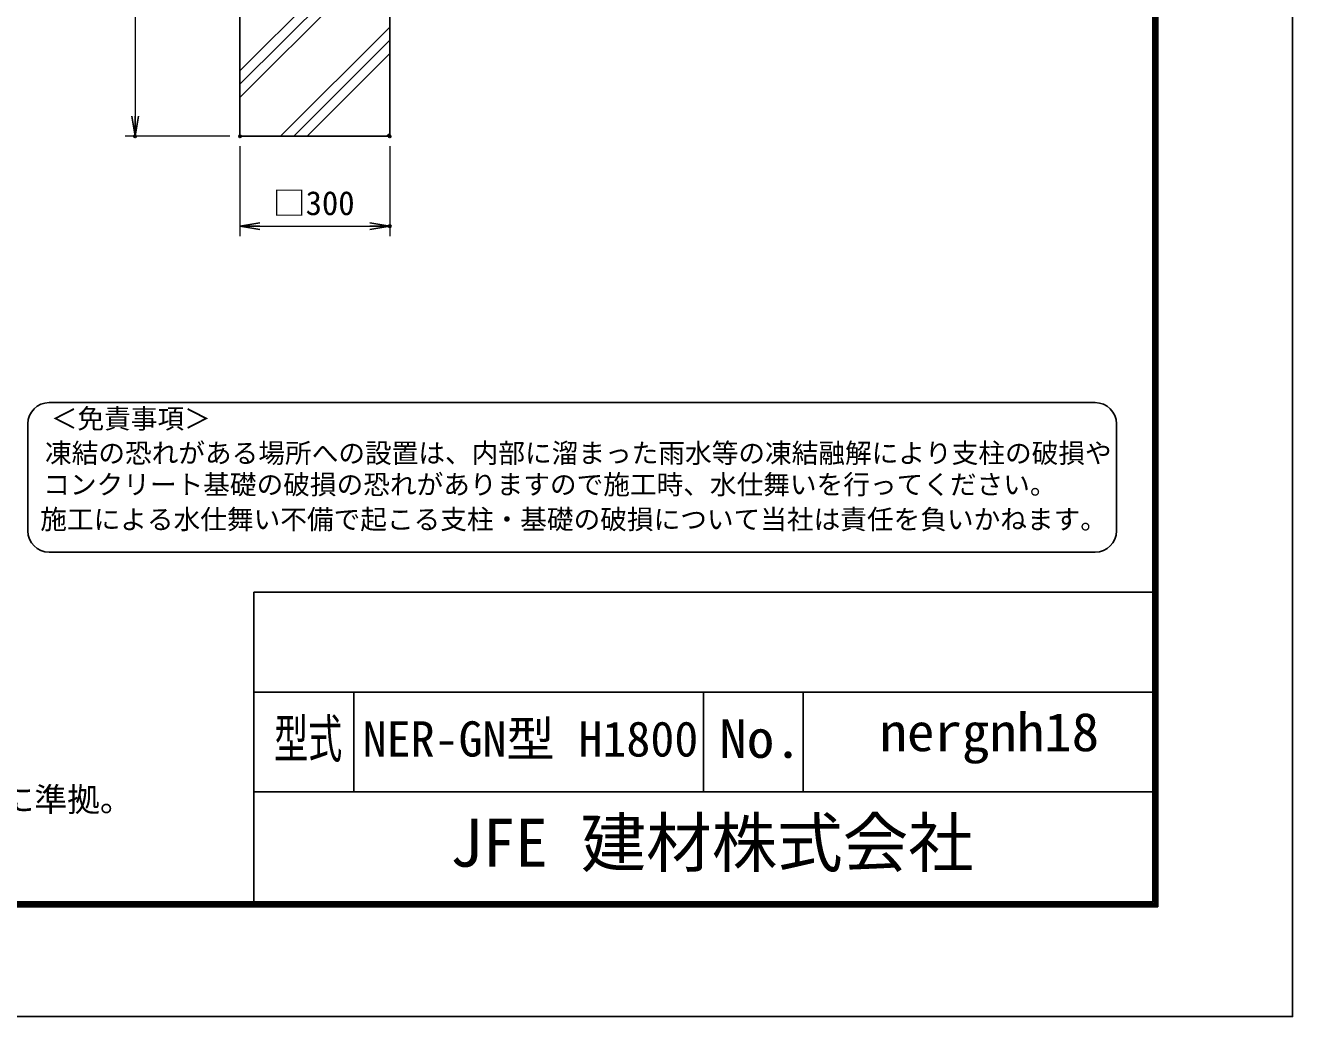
# Model space of a CAD drawing. Units: millimetres, scale not verified. Extents: x -4200 to 4200, y -2970 to 2970.
# Drawn here: x 1662 to 4200, y -2970 to -985 of the extents above; entities that cross this region are included whole.
import ezdxf
from ezdxf.enums import TextEntityAlignment as Align

# ---------------------------------------------------------------- set-up
doc = ezdxf.new("R2010")
doc.units = ezdxf.units.MM
doc.header["$LTSCALE"] = 10
doc.header["$PDMODE"] = 32
doc.header["$PDSIZE"] = 5
for name, color, linetype, lineweight in [('0-0_D-TTL-TXT', 7, 'Continuous', 25), ('0-1_D-STR4', 7, 'Continuous', 25), ('0-5_D-STR-DIM', 7, 'Continuous', 13), ('0-7_Defpoints', 6, 'Continuous', 25), ('0-9_D-DCR-HCH', 7, 'Continuous', 13), ('0-A_D-STR-TXT', 7, 'Continuous', 13), ('0-B_D-TTL', 7, 'Continuous', 25)]:
    doc.layers.add(name, color=color, linetype=linetype, lineweight=lineweight)
doc.layers.add('0-6_0', color=7, linetype='Continuous')
doc.styles.add('ＭＳ ゴシック', font='')
doc.styles.get('ＭＳ ゴシック').set_extended_font_data('MS Gothic')

# ---------------------------------------------------------------- blocks, each defined once
blk = doc.blocks.new('_Open')
at = {"layer": '0-6_0'}
blk.add_line((-10, 1.667), (0, 0), dxfattribs=at)
blk.add_lwpolyline([(-10, -1.667), (0, 0), (-10, 0)], dxfattribs=at)

msp = doc.modelspace()

# ---------------------------------------------------------------- linework, layer by layer
at = {"layer": '0-0_D-TTL-TXT', "color": 2}
for p, q in [((3804.36, -1740.26), (1710, -1740.26)), ((1667.18, -1783.08), (1667.18, -1997.18)), ((3847.18, -1997.18), (3847.18, -1783.08)), ((1710, -2040), (3804.36, -2040))]:
    msp.add_line(p, q, dxfattribs=at)
for centre, start, end in [((1710, -1783.08), 90, 180), ((3804.36, -1783.08), 0, 90), ((1710, -1997.18), 180, 270), ((3804.36, -1997.18), 270, 0)]:
    msp.add_arc(centre, 42.82, start, end, dxfattribs=at)
at = {"layer": '0-1_D-STR4'}
for p, q in [((2091.99, -607.01), (2091.99, -1207.01)), ((2391.99, -607.01), (2391.99, -1207.01)), ((2391.99, -1207.01), (2091.99, -1207.01))]:
    msp.add_line(p, q, dxfattribs=at)
at = {"layer": '0-5_D-STR-DIM'}
for p, q in [((1881.99, -647.01), (1881.99, -1167.01)), ((2071.99, -1207.01), (1861.99, -1207.01)), ((2091.99, -1227.01), (2091.99, -1407.01)), ((2391.99, -1227.01), (2391.99, -1407.01)), ((2131.99, -1387.01), (2351.99, -1387.01))]:
    msp.add_line(p, q, dxfattribs=at)
at = {"layer": '0-7_Defpoints'}
for p in [(1881.99, -1207.01), (2091.99, -1207.01), (2091.99, -1207.01), (2391.99, -1207.01), (2391.99, -1387.01)]:
    msp.add_point(p, dxfattribs=at)
at = {"layer": '0-9_D-DCR-HCH'}
for p, q in [((2091.99, -1102.66), (2391.99, -802.66)), ((2091.99, -1129.17), (2391.99, -829.17)), ((2091.99, -1076.14), (2261.12, -907.01)), ((2173.25, -1207.01), (2391.99, -988.27)), ((2199.77, -1207.01), (2391.99, -1014.79)), ((2226.28, -1207.01), (2391.99, -1041.31)), ((2385.38, -1207.01), (2391.99, -1200.4))]:
    msp.add_line(p, q, dxfattribs=at)
at = {"layer": '0-B_D-TTL'}
for p, q in [((2120, -2120), (2120, -2740)), ((2120, -2120), (3920, -2120)), ((2120, -2320), (3920, -2320)), ((2320, -2320), (2320, -2520)), ((3020, -2320), (3020, -2520)), ((3220, -2320), (3220, -2520)), ((2120, -2520), (3920, -2520))]:
    msp.add_line(p, q, dxfattribs=at)
at = {"layer": '0-B_D-TTL', "color": 2}
msp.add_lwpolyline([(-4200, 2970), (4200, 2970), (4200, -2970), (-4200, -2970)], close=True, dxfattribs=at)
at = {"layer": '0-B_D-TTL'}
for points in [[(-3930, 2750), (3930, 2750), (3930, -2750), (-3930, -2750)], [(-3927.5, 2747.5), (3927.5, 2747.5), (3927.5, -2747.5), (-3927.5, -2747.5)], [(-3925, 2745), (3925, 2745), (3925, -2745), (-3925, -2745)], [(-3922.5, 2742.5), (3922.5, 2742.5), (3922.5, -2742.5), (-3922.5, -2742.5)], [(-3920, 2740), (3920, 2740), (3920, -2740), (-3920, -2740)]]:
    msp.add_lwpolyline(points, close=True, dxfattribs=at)

# ---------------------------------------------------------------- block references
at = {"layer": '0-5_D-STR-DIM', "xscale": 4, "yscale": 4}
for p, rotation in [((1881.99, -1207.01), 270), ((2091.99, -1387.01), 180)]:
    msp.add_blockref('_Open', p, dxfattribs=dict(at, rotation=rotation))
msp.add_blockref('_Open', (2391.99, -1387.01), dxfattribs=at)

# ---------------------------------------------------------------- texts
at = {"layer": '0-0_D-TTL-TXT', "style": 'ＭＳ ゴシック'}
for s, height, p in [('＜免責事項＞ \u3000\u3000', 39.15, (1713.17, -1803.79)), ('凍結の恐れがある場所への設置は、内部に溜まった雨水等の凍結融解により支柱の破損や', 39.15, (1701.59, -1872.73)), ('コンクリート基礎の破損の恐れがありますので施工時、水仕舞いを行ってください。', 39.15, (1698.07, -1935.6)), ('施工による水仕舞い不備で起こる支柱・基礎の破損について当社は責任を負いかねます。 ', 39.15, (1692.08, -2005.39)), ('NER-GN型 H1800', 70.53, (2337.8, -2470.24)), ('JFE 建材株式会社', 96.19, (2512.38, -2698.5))]:
    msp.add_text(s, height=height, dxfattribs=at).set_placement(p, align=Align.BOTTOM_LEFT)
for s, width, p in [('nergnh18', 1.05, (3372.67, -2461.47)), ('型式', 0.65, (2160.27, -2474.8)), ('No.', 1.05, (3052, -2474.8))]:
    msp.add_text(s, height=76.98, dxfattribs=dict(at, width=width)).set_placement(p, align=Align.BOTTOM_LEFT)
at = {"layer": '0-5_D-STR-DIM', "style": 'ＭＳ ゴシック'}
msp.add_text('□300', height=48.09, dxfattribs=at).set_placement((2157.84, -1379.26), align=Align.BOTTOM_LEFT)
at = {"layer": '0-A_D-STR-TXT', "style": 'ＭＳ ゴシック'}
msp.add_text('（設計条件）風荷重：昭和57年改正 建築基準法・同施行令に基づく風圧力に準拠。', height=48.09, dxfattribs=at).set_placement((-582.45, -2573.6), align=Align.BOTTOM_LEFT)

doc.saveas('drawing.dxf')
